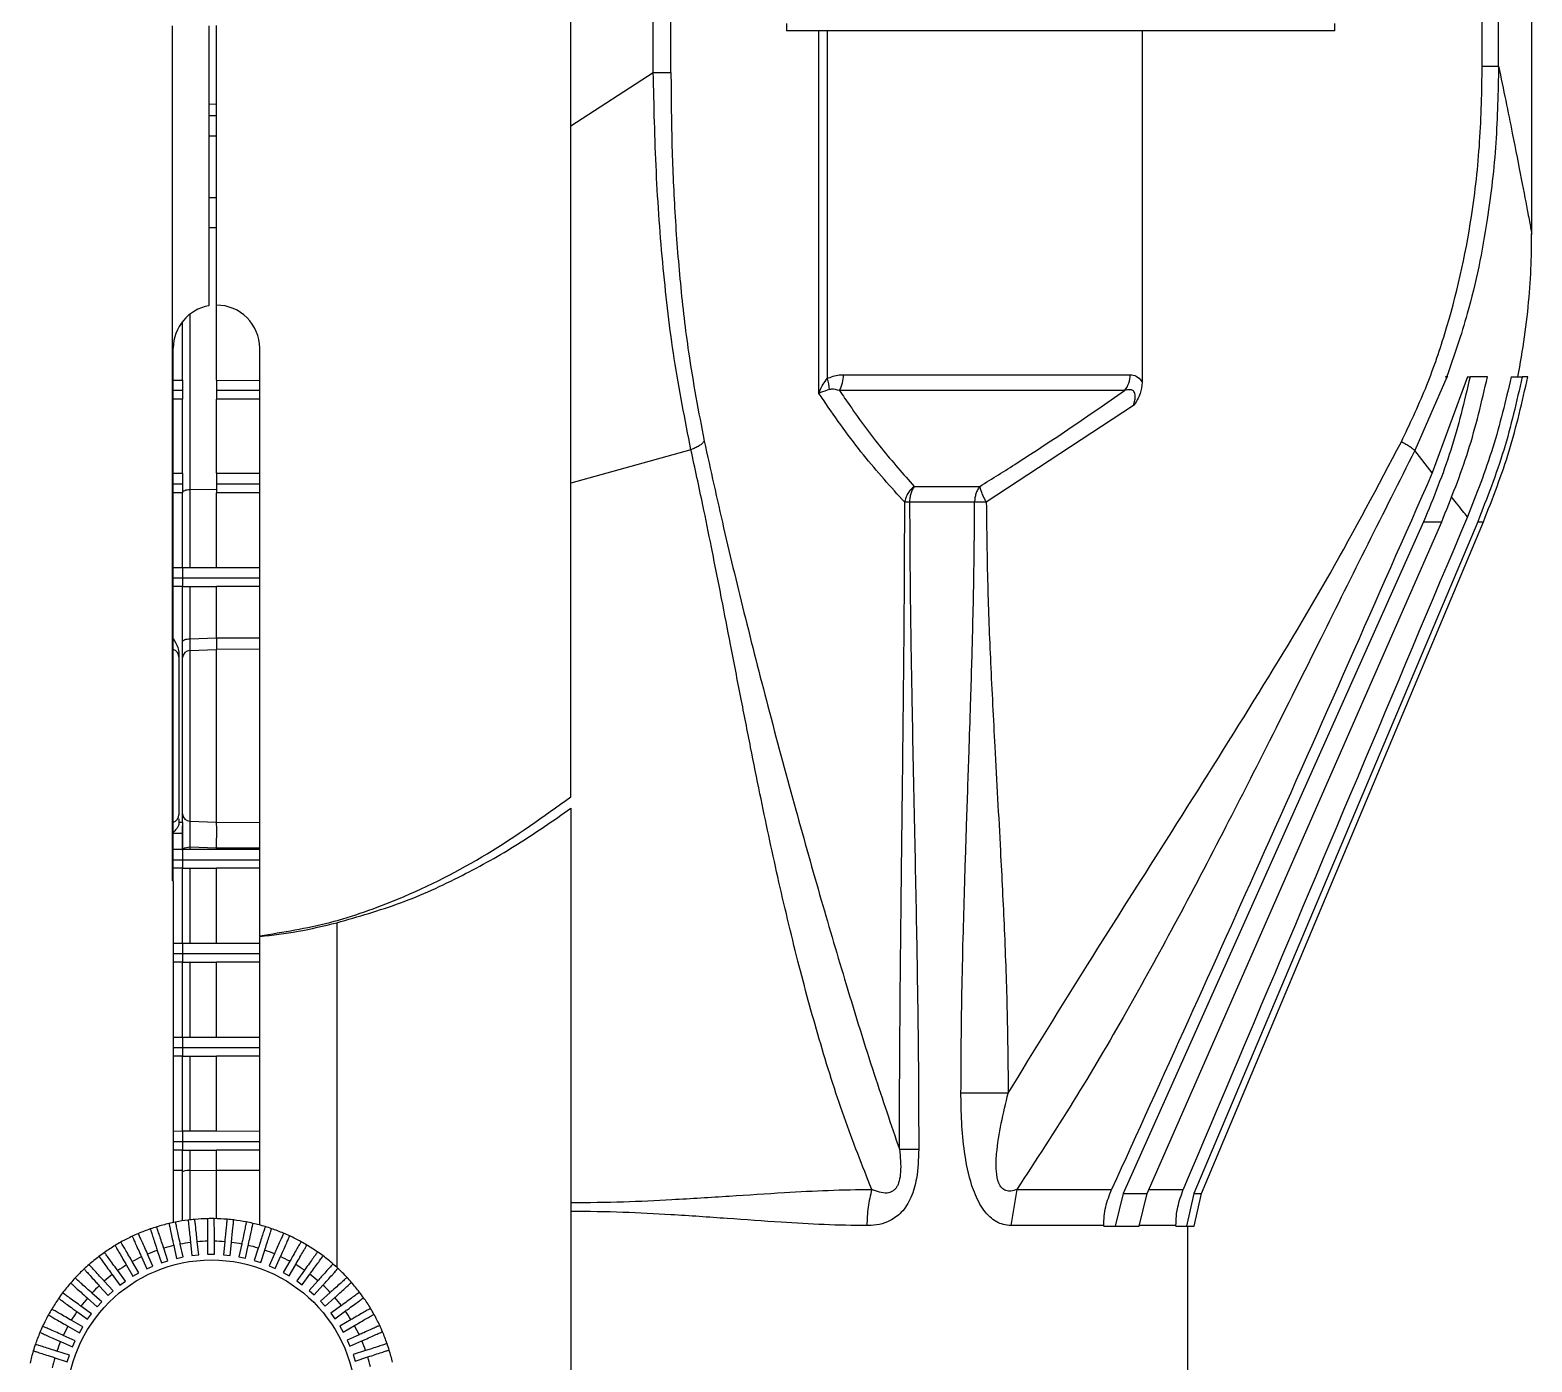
# Model space of a CAD drawing. Extents: x 12.3 to 108.7, y 1.1 to 80.4.
# Drawn here: x 47.221 to 51.217, y 14.932 to 18.477 of the extents above; entities that cross this region are included whole.
import ezdxf

# ---------------------------------------------------------------- set-up
doc = ezdxf.new("R2010")
doc.units = 0
doc.header["$MEASUREMENT"] = 0
doc.layers.add('OBJECT', color=7, linetype='CONTINUOUS')

msp = doc.modelspace()

# ---------------------------------------------------------------- linework, layer by layer
at = {"layer": 'OBJECT'}
for p, q in [((48.9261, 18.3648), (48.9261, 20.3125)), ((51.085, 18.3814), (51.085, 20.273)), ((51.1285, 18.3814), (51.1285, 20.273)), ((51.2168, 17.9356), (51.2168, 20.2738)), ((48.8792, 18.3648), (48.8792, 20.2612)), ((48.6598, 18.2224), (48.6598, 18.5382)), ((47.5999, 16.2125), (47.5999, 18.4883)), ((47.6968, 18.489), (47.6968, 17.7435)), ((47.7168, 17.7453), (47.7168, 18.4891)), ((49.2338, 18.4953), (49.2338, 18.4757)), ((49.3198, 18.4757), (49.2338, 18.4757)), ((49.3198, 17.5104), (49.3198, 18.4757)), ((49.3416, 18.4757), (49.3198, 18.4757)), ((49.3416, 18.4757), (49.3416, 17.5498)), ((50.1801, 18.4757), (49.3416, 18.4757)), ((50.1801, 18.4757), (50.1801, 17.5396)), ((50.6928, 18.4757), (50.1801, 18.4757)), ((50.6928, 18.4757), (50.6928, 18.4953)), ((48.6598, 18.2224), (48.8792, 18.3648)), ((48.8792, 18.3648), (48.9261, 18.3648)), ((51.085, 18.3814), (51.1285, 18.3814)), ((47.6968, 18.2808), (47.7168, 18.2804)), ((47.6968, 18.2504), (47.7168, 18.2504)), ((47.7168, 18.1953), (47.6968, 18.1953)), ((47.6968, 18.0313), (47.7168, 18.0313)), ((47.6968, 17.952), (47.7168, 17.952)), ((51.2166, 17.9351), (51.2165, 17.9356)), ((47.6461, 17.721), (47.6461, 17.2546)), ((47.7168, 17.5453), (47.7168, 17.744)), ((47.6268, 17.5453), (47.6268, 17.7019)), ((47.6018, 16.2123), (47.6018, 17.6303)), ((47.8318, 16.0665), (47.8318, 17.6303)), ((47.6018, 17.5451), (47.6268, 17.5453)), ((47.6268, 17.5453), (47.6268, 17.5183)), ((47.7168, 17.5453), (47.8318, 17.5449)), ((47.7168, 17.5453), (47.7168, 17.5183)), ((49.385, 17.5601), (50.1481, 17.5601)), ((50.9905, 17.5532), (50.9054, 17.3583)), ((51.0455, 17.5542), (50.9519, 17.2986)), ((50.9884, 17.5549), (50.9911, 17.5549)), ((50.9929, 17.5549), (50.9905, 17.5532)), ((50.9911, 17.5549), (50.9929, 17.5549)), ((51.0455, 17.5542), (51.0524, 17.5542)), ((51.0988, 17.5542), (51.0524, 17.5542)), ((51.1618, 17.5542), (51.1912, 17.5542)), ((51.2061, 17.5542), (51.1912, 17.5542)), ((47.6268, 17.5183), (47.6018, 17.5183)), ((47.6268, 17.5183), (47.6268, 17.4949)), ((47.8318, 17.5183), (47.7168, 17.5183)), ((47.7168, 17.5183), (47.7168, 17.4949)), ((50.1333, 17.5177), (49.3748, 17.5177)), ((47.6268, 17.4949), (47.6018, 17.495)), ((47.6268, 17.298), (47.6268, 17.4949)), ((47.8318, 17.4952), (47.7168, 17.4949)), ((47.7168, 17.298), (47.7168, 17.4949)), ((50.1568, 17.4778), (49.7652, 17.2205)), ((48.9794, 17.3603), (48.6598, 17.2711)), ((50.9519, 17.2986), (50.9054, 17.3583)), ((47.6018, 17.2979), (47.6268, 17.298)), ((47.6268, 17.2683), (47.6018, 17.2683)), ((47.7168, 17.298), (47.8318, 17.2976)), ((47.8318, 17.2683), (47.7168, 17.2683)), ((47.6268, 17.2454), (47.6018, 17.2455)), ((47.6268, 17.0472), (47.6268, 17.2454)), ((47.6461, 17.2546), (47.7168, 17.2555)), ((47.6461, 17.2546), (47.6461, 17.0472)), ((47.8318, 17.2457), (47.7168, 17.2454)), ((47.7168, 17.0472), (47.7168, 17.2454)), ((49.5736, 17.2629), (49.7478, 17.2629)), ((49.7341, 17.2204), (49.5611, 17.2204)), ((50.929, 17.1689), (50.1295, 15.3809)), ((50.1931, 15.3809), (50.9771, 17.1689)), ((51.0729, 17.1689), (50.3179, 15.3809)), ((50.3378, 15.3809), (51.0883, 17.1689)), ((50.929, 17.1689), (50.9771, 17.1689)), ((51.0729, 17.1689), (51.0883, 17.1689)), ((47.6018, 17.047), (47.6268, 17.0472)), ((47.6268, 17.0472), (47.6268, 17.0183)), ((47.6268, 17.0472), (47.7168, 17.0472)), ((47.7168, 17.0472), (47.8318, 17.0468)), ((47.6268, 17.0183), (47.6018, 17.0183)), ((47.6268, 16.9961), (47.6018, 16.9962)), ((47.6268, 17.0183), (47.6268, 16.9961)), ((47.8318, 17.0183), (47.6268, 17.0183)), ((47.6268, 16.8288), (47.6268, 16.9961)), ((47.6268, 16.9961), (47.7168, 16.9961)), ((47.6461, 16.9961), (47.6461, 16.8572)), ((47.8318, 16.9964), (47.7168, 16.9961)), ((47.7168, 16.8597), (47.7168, 16.9961)), ((47.6268, 16.8107), (47.6268, 16.8288)), ((47.6461, 16.8572), (47.7168, 16.8597)), ((47.6461, 16.8264), (47.7168, 16.8288)), ((47.6461, 16.8264), (47.6461, 16.3713)), ((47.7168, 16.8597), (47.8318, 16.8597)), ((47.8318, 16.8298), (47.7168, 16.8288)), ((47.7168, 16.3688), (47.7168, 16.8288)), ((47.6168, 16.8175), (47.6168, 16.8092)), ((47.6168, 16.8092), (47.6168, 16.3885)), ((47.6268, 16.8064), (47.6268, 16.8107)), ((47.6268, 16.3913), (47.6268, 16.8064)), ((47.6268, 16.3688), (47.6268, 16.3913)), ((48.6598, 16.4061), (48.6598, 10.6719)), ((47.6168, 16.3688), (47.6268, 16.3688)), ((47.6168, 16.3688), (47.6268, 16.3688)), ((47.6268, 16.2945), (47.6268, 16.3595)), ((47.6461, 16.3713), (47.7168, 16.3688)), ((47.6461, 16.3713), (47.7168, 16.3688)), ((47.7168, 16.3688), (47.8318, 16.3678)), ((47.6268, 16.3389), (47.6018, 16.3388)), ((47.6018, 16.297), (47.6268, 16.2972)), ((47.6268, 16.2683), (47.6018, 16.2683)), ((47.6268, 16.2972), (47.6268, 16.2683)), ((47.6268, 16.2972), (47.7168, 16.2972)), ((47.6268, 16.2683), (47.6268, 16.2464)), ((47.8318, 16.2683), (47.6268, 16.2683)), ((47.7168, 16.2997), (47.6461, 16.3022)), ((47.6461, 16.3022), (47.6461, 16.2972)), ((47.7168, 16.2972), (47.7168, 16.2997)), ((47.8318, 16.2997), (47.7168, 16.2997)), ((47.7168, 16.2972), (47.8318, 16.2972)), ((47.6268, 16.2464), (47.6018, 16.2465)), ((47.6268, 16.0472), (47.6268, 16.2464)), ((47.6268, 16.2464), (47.7168, 16.2464)), ((47.6461, 16.2464), (47.6461, 16.0472)), ((47.8318, 16.2467), (47.7168, 16.2464)), ((47.7168, 16.0472), (47.7168, 16.2464)), ((47.5999, 16.2125), (47.6018, 16.2123)), ((47.6018, 16.2123), (47.6018, 15.3033)), ((47.8318, 16.0665), (47.8318, 16.0647)), ((48.0368, 16.1015), (48.0368, 16.0733)), ((48.0368, 16.0733), (48.0368, 15.1845)), ((47.6018, 16.047), (47.6268, 16.0472)), ((47.6268, 16.0472), (47.6268, 16.0183)), ((47.6268, 16.0472), (47.7168, 16.0472)), ((47.7168, 16.0472), (47.8318, 16.0468)), ((47.8318, 15.2968), (47.8318, 16.0647)), ((47.6268, 16.0183), (47.6018, 16.0183)), ((47.6268, 15.9961), (47.6018, 15.9962)), ((47.6268, 16.0183), (47.6268, 15.9961)), ((47.8318, 16.0183), (47.6268, 16.0183)), ((47.6268, 15.7972), (47.6268, 15.9961)), ((47.6268, 15.9961), (47.7168, 15.9961)), ((47.6461, 15.9961), (47.6461, 15.7972)), ((47.8318, 15.9964), (47.7168, 15.9961)), ((47.7168, 15.7972), (47.7168, 15.9961)), ((47.6018, 15.797), (47.6268, 15.7972)), ((47.6268, 15.7972), (47.6268, 15.7683)), ((47.6268, 15.7972), (47.7168, 15.7972)), ((47.7168, 15.7972), (47.8318, 15.7968)), ((47.6268, 15.7683), (47.6018, 15.7683)), ((47.6268, 15.7461), (47.6018, 15.7462)), ((47.6268, 15.7683), (47.6268, 15.7461)), ((47.8318, 15.7683), (47.6268, 15.7683)), ((47.8318, 15.7464), (47.7168, 15.7461)), ((47.6268, 15.5472), (47.6268, 15.7461)), ((47.6268, 15.7461), (47.7168, 15.7461)), ((47.6461, 15.7461), (47.6461, 15.5472)), ((47.7168, 15.5472), (47.7168, 15.7461)), ((47.6018, 15.547), (47.6268, 15.5472)), ((47.6268, 15.5472), (47.6268, 15.5183)), ((47.6268, 15.5472), (47.7168, 15.5472)), ((47.7168, 15.5472), (47.8318, 15.5468)), ((47.6268, 15.5183), (47.6018, 15.5183)), ((47.6268, 15.5183), (47.6268, 15.4961)), ((47.8318, 15.5183), (47.6268, 15.5183)), ((47.6268, 15.4961), (47.6018, 15.4962)), ((47.6268, 15.4425), (47.6268, 15.4961)), ((47.6268, 15.4961), (47.7168, 15.4961)), ((47.6461, 15.4961), (47.6461, 15.442)), ((47.8318, 15.4964), (47.7168, 15.4961)), ((47.7168, 15.4425), (47.7168, 15.4961)), ((47.6018, 15.4426), (47.6268, 15.4425)), ((47.6268, 15.3079), (47.6268, 15.4425)), ((47.6461, 15.442), (47.7168, 15.4425)), ((47.6461, 15.442), (47.6461, 15.3105)), ((47.7168, 15.4425), (47.8318, 15.4427)), ((47.7168, 15.3136), (47.7168, 15.4425)), ((49.8466, 15.3916), (49.8308, 15.2951)), ((50.1295, 15.3809), (50.1082, 15.2942)), ((50.1295, 15.3809), (50.1931, 15.3809)), ((50.1724, 15.2942), (50.1931, 15.3809)), ((50.3179, 15.3809), (50.2981, 15.2942)), ((50.3179, 15.3809), (50.3378, 15.3809)), ((50.3182, 15.2942), (50.3378, 15.3809)), ((50.0776, 15.2942), (50.0776, 15.2951)), ((50.0776, 15.2942), (50.1082, 15.2942)), ((50.1082, 15.2942), (50.1724, 15.2942)), ((50.2699, 15.2942), (50.2699, 15.2951)), ((50.2699, 15.2942), (50.2981, 15.2942)), ((50.2981, 15.2942), (50.3182, 15.2942)), ((50.3018, 10.3853), (50.3018, 15.2942)), ((47.5593, 15.2293), (47.5702, 15.1962)), ((47.5873, 15.2018), (47.5764, 15.2349)), ((47.603, 15.2421), (47.6104, 15.208)), ((47.628, 15.2118), (47.6206, 15.2459)), ((47.6478, 15.2503), (47.6516, 15.2156)), ((47.6695, 15.2175), (47.6657, 15.2522)), ((47.6932, 15.2537), (47.6933, 15.2188)), ((47.7113, 15.2188), (47.7112, 15.2537)), ((47.7387, 15.2524), (47.7352, 15.2176)), ((47.7531, 15.2158), (47.7567, 15.2505)), ((47.7839, 15.2463), (47.7767, 15.2121)), ((47.7943, 15.2084), (47.8015, 15.2426)), ((47.8281, 15.2355), (47.8174, 15.2023)), ((47.8345, 15.1968), (47.8452, 15.23)), ((47.4771, 15.1904), (47.4946, 15.1603)), ((47.5102, 15.1693), (47.4927, 15.1995)), ((47.5172, 15.212), (47.5315, 15.1802)), ((47.5315, 15.1802), (47.5479, 15.1875)), ((47.5479, 15.1875), (47.5336, 15.2194)), ((47.5702, 15.1962), (47.5873, 15.2018)), ((47.6104, 15.208), (47.628, 15.2118)), ((47.6516, 15.2156), (47.6695, 15.2175)), ((47.6933, 15.2188), (47.7113, 15.2188)), ((47.7352, 15.2176), (47.7531, 15.2158)), ((47.7767, 15.2121), (47.7943, 15.2084)), ((47.8174, 15.2023), (47.8345, 15.1968)), ((47.871, 15.2202), (47.8569, 15.1882)), ((47.8569, 15.1882), (47.8733, 15.181)), ((47.8733, 15.181), (47.8874, 15.2129)), ((47.912, 15.2004), (47.8946, 15.1702)), ((47.9102, 15.1612), (47.9276, 15.1915)), ((47.4416, 15.1215), (47.4182, 15.1474)), ((47.4395, 15.1648), (47.4601, 15.1366)), ((47.4746, 15.1472), (47.4541, 15.1754)), ((47.4601, 15.1366), (47.4746, 15.1472)), ((47.4946, 15.1603), (47.5102, 15.1693)), ((47.8946, 15.1702), (47.9102, 15.1612)), ((47.9508, 15.1765), (47.9303, 15.1482)), ((47.9303, 15.1482), (47.9449, 15.1377)), ((47.9449, 15.1377), (47.9653, 15.166)), ((47.9868, 15.1487), (47.9635, 15.1227)), ((47.4114, 15.0925), (47.3854, 15.1158)), ((47.4048, 15.1353), (47.4282, 15.1094)), ((47.4282, 15.1094), (47.4416, 15.1215)), ((47.9635, 15.1227), (47.9769, 15.1107)), ((47.9769, 15.1107), (48.0002, 15.1367)), ((48.0197, 15.1172), (47.9938, 15.0938)), ((47.3843, 15.0605), (47.3561, 15.0809)), ((47.3734, 15.1024), (47.3993, 15.0791)), ((47.3993, 15.0791), (47.4114, 15.0925)), ((47.9938, 15.0938), (48.0059, 15.0805)), ((48.0059, 15.0805), (48.0318, 15.1039)), ((48.0492, 15.0825), (48.021, 15.0619)), ((48.0316, 15.0474), (48.0598, 15.068)), ((47.3216, 15.0276), (47.3519, 15.0102)), ((47.3608, 15.0258), (47.3306, 15.0432)), ((47.3455, 15.0664), (47.3738, 15.0459)), ((47.3738, 15.0459), (47.3843, 15.0605)), ((48.021, 15.0619), (48.0316, 15.0474)), ((48.0748, 15.0449), (48.0447, 15.0274)), ((48.0447, 15.0274), (48.0537, 15.0118)), ((48.0537, 15.0118), (48.0839, 15.0293)), ((47.3411, 14.9889), (47.3091, 15.003)), ((47.3338, 14.9725), (47.3411, 14.9889)), ((47.3519, 15.0102), (47.3608, 15.0258)), ((48.0964, 15.0048), (48.0646, 14.9905)), ((48.0646, 14.9905), (48.0719, 14.9741)), ((48.0719, 14.9741), (48.1038, 14.9884)), ((47.3253, 14.9501), (47.292, 14.9608)), ((47.3019, 14.9866), (47.3338, 14.9725)), ((47.3197, 14.933), (47.3253, 14.9501)), ((48.1137, 14.9627), (48.0806, 14.9518)), ((48.0806, 14.9518), (48.0862, 14.9347)), ((47.2865, 14.9437), (47.3197, 14.933)), ((48.0862, 14.9347), (48.1193, 14.9456))]:
    msp.add_line(p, q, dxfattribs=at)
at = {"layer": 'OBJECT', "flags": 128}
for points in [[(47.6268, 17.2469), (47.6272, 17.2484), (47.6283, 17.2498), (47.63, 17.2511), (47.6324, 17.2522), (47.6353, 17.2532), (47.6387, 17.2539), (47.6423, 17.2544), (47.6461, 17.2546)], [(47.6268, 16.8496), (47.6272, 16.851), (47.6283, 16.8524), (47.63, 16.8537), (47.6324, 16.8549), (47.6353, 16.8558), (47.6387, 16.8565), (47.6423, 16.857), (47.6461, 16.8572)]]:
    msp.add_lwpolyline(points, dxfattribs=at)
at = {"layer": 'OBJECT'}
msp.add_circle((47.7032, 14.8188), 0.385, dxfattribs=at)
for centre, radius, start, end in [((47.7168, 17.6303), 0.115, 0, 90), ((47.7168, 17.6303), 0.115, 100.0154, 180), ((49.2685, 17.5183), 0.0796, 1.6442, 23.3113), ((49.2988, 17.5584), 0.0862, 331.8289, 1.1419), ((50.0822, 17.5594), 0.0659, 320.749, 0.6415), ((47.5968, 16.8092), 0.02, 0, 75.5225), ((47.5968, 16.8092), 0.02, 360, 75.5225), ((47.6468, 16.8064), 0.02, 92, 180), ((47.5968, 16.3885), 0.02, 284.4775, 0), ((47.6468, 16.3913), 0.02, 180, 268), ((47.6468, 16.3913), 0.02, 180, 268), ((47.6442, 16.274), 0.0282, 86.1169, 124.9913), ((47.7032, 14.8188), 0.495, 97.1703, 101.0867), ((47.7032, 14.8188), 0.495, 95.0867, 97.1703), ((47.7032, 14.8188), 0.495, 91.1703, 95.0867), ((47.7032, 14.8188), 0.495, 89.0867, 91.1703), ((47.7032, 14.8188), 0.495, 85.1703, 89.0867), ((47.7032, 14.8188), 0.495, 83.0867, 85.1703), ((47.7032, 14.8188), 0.495, 79.1703, 83.0867), ((47.7032, 14.8188), 0.495, 115.1703, 119.0867), ((47.7032, 14.8188), 0.495, 113.0867, 115.1703), ((47.7032, 14.8188), 0.495, 109.1703, 113.0867), ((47.7032, 14.8188), 0.495, 107.0867, 109.1703), ((47.7032, 14.8188), 0.495, 103.1703, 107.0867), ((47.7032, 14.8188), 0.495, 101.0867, 103.1703), ((47.7032, 14.8188), 0.495, 77.0867, 79.1703), ((47.7032, 14.8188), 0.495, 73.1703, 77.0867), ((47.7032, 14.8188), 0.495, 71.0867, 73.1703), ((47.7032, 14.8188), 0.495, 67.1703, 71.0867), ((47.7032, 14.8188), 0.495, 65.0867, 67.1703), ((47.7032, 14.8188), 0.495, 61.1703, 65.0867), ((47.7032, 14.8188), 0.495, 121.1703, 125.0867), ((47.7032, 14.8188), 0.495, 119.0867, 121.1703), ((47.7032, 14.8188), 0.435, 109.314, 112.943), ((47.7032, 14.8188), 0.435, 103.314, 106.943), ((47.7032, 14.8188), 0.435, 97.314, 100.943), ((47.7032, 14.8188), 0.435, 91.314, 94.943), ((47.7032, 14.8188), 0.435, 85.314, 88.943), ((47.7032, 14.8188), 0.435, 79.314, 82.943), ((47.7032, 14.8188), 0.435, 73.314, 76.943), ((47.7032, 14.8188), 0.435, 67.314, 70.943), ((47.7032, 14.8188), 0.495, 59.0867, 61.1703), ((47.7032, 14.8188), 0.495, 55.1703, 59.0867), ((47.7032, 14.8188), 0.495, 131.0867, 133.1703), ((47.7032, 14.8188), 0.495, 127.1703, 131.0867), ((47.7032, 14.8188), 0.495, 125.0867, 127.1703), ((47.7032, 14.8188), 0.435, 121.314, 124.943), ((47.7032, 14.8188), 0.435, 115.314, 118.943), ((47.7032, 14.8188), 0.435, 61.314, 64.943), ((47.7032, 14.8188), 0.435, 55.314, 58.943), ((47.7032, 14.8188), 0.495, 53.0867, 55.1703), ((47.7032, 14.8188), 0.495, 49.1703, 53.0867), ((47.7032, 14.8188), 0.495, 47.0867, 49.1703), ((47.7032, 14.8188), 0.495, 137.0867, 139.1703), ((47.7032, 14.8188), 0.495, 133.1703, 137.0867), ((47.7032, 14.8188), 0.435, 127.314, 130.943), ((47.7032, 14.8188), 0.435, 49.314, 52.943), ((47.7032, 14.8188), 0.495, 43.1703, 47.0867), ((47.7032, 14.8188), 0.495, 41.0867, 43.1703), ((47.7032, 14.8188), 0.495, 143.0867, 145.1703), ((47.7032, 14.8188), 0.495, 139.1703, 143.0867), ((47.7032, 14.8188), 0.435, 133.314, 136.943), ((47.7032, 14.8188), 0.435, 43.314, 46.943), ((47.7032, 14.8188), 0.495, 37.1703, 41.0867), ((47.7032, 14.8188), 0.495, 35.0867, 37.1703), ((47.7032, 14.8188), 0.495, 149.0867, 151.1703), ((47.7032, 14.8188), 0.495, 145.1703, 149.0867), ((47.7032, 14.8188), 0.435, 139.314, 142.943), ((47.7032, 14.8188), 0.435, 37.314, 40.943), ((47.7032, 14.8188), 0.435, 31.314, 34.943), ((47.7032, 14.8188), 0.495, 31.1703, 35.0867), ((47.7032, 14.8188), 0.495, 29.0867, 31.1703), ((47.7032, 14.8188), 0.495, 155.0867, 157.1703), ((47.7032, 14.8188), 0.495, 151.1703, 155.0867), ((47.7032, 14.8188), 0.435, 151.314, 154.943), ((47.7032, 14.8188), 0.435, 145.314, 148.943), ((47.7032, 14.8188), 0.435, 25.314, 28.943), ((47.7032, 14.8188), 0.495, 25.1703, 29.0867), ((47.7032, 14.8188), 0.495, 23.0867, 25.1703), ((47.7032, 14.8188), 0.495, 157.1703, 161.0867), ((47.7032, 14.8188), 0.435, 19.314, 22.943), ((47.7032, 14.8188), 0.495, 19.1703, 23.0867), ((47.7032, 14.8188), 0.495, 163.1703, 167.0867), ((47.7032, 14.8188), 0.495, 161.0867, 163.1703), ((47.7032, 14.8188), 0.435, 157.314, 160.943), ((47.7032, 14.8188), 0.495, 17.0867, 19.1703), ((47.7032, 14.8188), 0.495, 13.1703, 17.0867), ((47.7032, 14.8188), 0.435, 163.314, 166.943), ((47.7032, 14.8188), 0.435, 13.314, 16.943)]:
    msp.add_arc(centre, radius, start, end, dxfattribs=at)
for centre, major_axis, ratio, start_param, end_param in [((47.6468, 16.8764), (0.0007, 0.0501), 0.009303, 1.964764, 3.142048), ((49.6257, 16.8788), (1.9089, 0.0191), 0.024197, 3.14135, 3.141773), ((47.6468, 16.3212), (-0.0007, 0.0501), 0.020814, 6.282166, 8.243841), ((47.7159, 16.3188), (0.0009, 0.05), 0.026098, 4.321057, 6.282731), ((49.1486, 16.3188), (1.4318, 0.0192), 0.032257, 3.14025, 3.141161), ((47.6468, 15.4381), (0.02, 0), 0.198912, 1.605703, 3.141593)]:
    msp.add_ellipse(centre, major_axis=major_axis, ratio=ratio, start_param=start_param, end_param=end_param, dxfattribs=at)
for points, knots in [([(48.9794, 17.3603), (48.9636, 17.4401), (48.933, 17.5944), (48.9038, 17.8455), (48.885, 18.1013), (48.8811, 18.2765), (48.8792, 18.3648)], [0, 0, 0, 0, 0.257109, 0.497626, 0.747109, 1, 1, 1, 1]), ([(48.9261, 18.3648), (48.9266, 18.3024), (48.9275, 18.1778), (48.9356, 17.9899), (48.95, 17.8029), (48.9738, 17.596), (48.9997, 17.4611), (49.0147, 17.3835)], [0, 0, 0, 0, 0.183115, 0.366178, 0.555066, 0.743887, 1, 1, 1, 1]), ([(50.8697, 17.3814), (50.8918, 17.4282), (50.936, 17.5217), (51.0052, 17.7204), (51.0545, 17.941), (51.0811, 18.1804), (51.0837, 18.3143), (51.085, 18.3814)], [0, 0, 0, 0, 0.1508799, 0.3017788, 0.6118069, 0.8052853, 1, 1, 1, 1]), ([(51.1285, 18.3814), (51.127, 18.3133), (51.1242, 18.1767), (51.0987, 17.956), (51.0565, 17.7469), (51.0101, 17.6106), (50.9911, 17.5549)], [0, 0, 0, 0, 0.242263, 0.485939, 0.789784, 1, 1, 1, 1]), ([(51.1285, 18.3814), (51.1412, 18.3197), (51.1643, 18.2075), (51.19, 18.0762), (51.206, 17.9918), (51.2142, 17.9481), (51.2173, 17.9313), (51.2167, 17.9348), (51.2166, 17.9351)], [0, 0, 0, 0, 0.258439, 0.469941, 0.684727, 0.834376, 0.986341, 1, 1, 1, 1]), ([(48.6598, 17.2711), (48.6598, 17.3322), (48.6598, 17.4542), (48.6598, 17.6469), (48.6598, 17.8452), (48.6598, 18.0383), (48.6598, 18.1643), (48.6598, 18.2224)], [0, 0, 0, 0, 0.202093, 0.40421, 0.612784, 0.821394, 1, 1, 1, 1]), ([(51.1799, 17.5542), (51.1863, 17.5896), (51.1989, 17.6602), (51.2101, 17.7644), (51.216, 17.856), (51.2162, 17.9121), (51.2163, 17.9351)], [0, 0, 0, 0, 0.282132, 0.560555, 0.820225, 1, 1, 1, 1]), ([(49.3198, 17.5104), (49.3199, 17.5105), (49.3208, 17.5134), (49.3255, 17.5269), (49.3345, 17.5397), (49.3416, 17.5498)], [0, 0, 0, 0, 0.008535, 0.216274, 1, 1, 1, 1]), ([(49.3416, 17.5498), (49.3523, 17.5541), (49.3665, 17.5598), (49.3813, 17.5601), (49.385, 17.5601)], [0, 0, 0, 0, 0.747888, 1, 1, 1, 1]), ([(50.1481, 17.5601), (50.1535, 17.5595), (50.1643, 17.5582), (50.175, 17.5483), (50.1795, 17.5406), (50.1801, 17.5396)], [0, 0, 0, 0, 0.462077, 0.928595, 1, 1, 1, 1]), ([(51.0524, 17.5542), (51.037, 17.4887), (51.006, 17.357), (50.9548, 17.2319), (50.929, 17.1689)], [0, 0, 0, 0, 0.497242, 1, 1, 1, 1]), ([(50.9771, 17.1689), (51.0023, 17.2312), (51.0528, 17.3565), (51.0834, 17.488), (51.0988, 17.5542)], [0, 0, 0, 0, 0.49732, 1, 1, 1, 1]), ([(50.9905, 17.5532), (50.9902, 17.553), (50.9896, 17.5527), (50.9889, 17.5533), (50.9885, 17.5542), (50.9884, 17.5548), (50.9884, 17.5549)], [0, 0, 0, 0, 0.321733, 0.645677, 0.931731, 1, 1, 1, 1]), ([(51.1618, 17.5542), (51.147, 17.491), (51.1172, 17.3642), (51.0695, 17.2429), (51.0456, 17.182)], [0, 0, 0, 0, 0.497708, 1, 1, 1, 1]), ([(51.1912, 17.5542), (51.1764, 17.4888), (51.1467, 17.3574), (51.0976, 17.232), (51.0729, 17.1689)], [0, 0, 0, 0, 0.497451, 1, 1, 1, 1]), ([(51.0883, 17.1689), (51.1127, 17.2313), (51.1616, 17.3568), (51.1912, 17.4881), (51.2061, 17.5542)], [0, 0, 0, 0, 0.497473, 1, 1, 1, 1]), ([(49.348, 17.5206), (49.3393, 17.5179), (49.3282, 17.5147), (49.3212, 17.5112), (49.3199, 17.5105), (49.3198, 17.5104)], [0, 0, 0, 0, 0.78717, 0.991474, 1, 1, 1, 1]), ([(49.5482, 17.2204), (49.5114, 17.2611), (49.4376, 17.3425), (49.3627, 17.4469), (49.3238, 17.5046), (49.3198, 17.5104)], [0, 0, 0, 0, 0.471987, 0.946259, 1, 1, 1, 1]), ([(49.3748, 17.5177), (49.3676, 17.5199), (49.3589, 17.5226), (49.3496, 17.5209), (49.348, 17.5206)], [0, 0, 0, 0, 0.828661, 1, 1, 1, 1]), ([(49.3748, 17.5177), (49.3838, 17.5045), (49.4205, 17.4507), (49.486, 17.3612), (49.5444, 17.2957), (49.5736, 17.2629)], [0, 0, 0, 0, 0.1394468, 0.5690819, 1, 1, 1, 1]), ([(49.7479, 17.2629), (49.781, 17.2835), (49.9117, 17.3648), (50.0386, 17.4523), (50.1333, 17.5177)], [0, 0, 0, 0, 0.253585, 1, 1, 1, 1]), ([(50.1568, 17.4778), (50.1583, 17.4825), (50.1609, 17.4908), (50.1621, 17.502), (50.1612, 17.5101), (50.1586, 17.5154), (50.1541, 17.5192), (50.1457, 17.5212), (50.1382, 17.5191), (50.1333, 17.5177)], [0, 0, 0, 0, 0.189066, 0.329892, 0.423308, 0.517384, 0.600454, 0.734946, 1, 1, 1, 1]), ([(50.1801, 17.5396), (50.1789, 17.5294), (50.1763, 17.507), (50.1638, 17.4878), (50.1569, 17.4779), (50.1568, 17.4778)], [0, 0, 0, 0, 0.454342, 0.99368, 1, 1, 1, 1]), ([(49.0147, 17.3835), (49.013, 17.3813), (49.0096, 17.3769), (49.0013, 17.3706), (48.9913, 17.3649), (48.9834, 17.3619), (48.9794, 17.3603)], [0, 0, 0, 0, 0.250001, 0.499997, 0.749999, 1, 1, 1, 1]), ([(49.4604, 15.3916), (49.4353, 15.455), (49.3849, 15.5826), (49.3204, 15.7879), (49.2621, 16.0018), (49.2102, 16.2203), (49.1696, 16.4112), (49.1376, 16.5709), (49.1116, 16.7033), (49.086, 16.8355), (49.0601, 16.9691), (49.0356, 17.0928), (49.0088, 17.2249), (48.99, 17.3113), (48.9794, 17.3603)], [0, 0, 0, 0, 0.11143, 0.22395, 0.332025, 0.445427, 0.555338, 0.61589, 0.680511, 0.749225, 0.808557, 0.874651, 0.928784, 1, 1, 1, 1]), ([(49.0147, 17.3835), (49.0317, 17.3063), (49.0668, 17.147), (49.125, 16.9068), (49.1891, 16.6563), (49.2566, 16.4064), (49.3247, 16.1649), (49.3941, 15.93), (49.4628, 15.7072), (49.5117, 15.5644), (49.5343, 15.4983)], [0, 0, 0, 0, 0.114559, 0.236447, 0.365773, 0.502629, 0.630669, 0.752538, 0.885365, 1, 1, 1, 1]), ([(49.8235, 15.6481), (49.8936, 15.7619), (50.037, 15.9948), (50.2579, 16.3416), (50.4756, 16.6872), (50.6842, 17.0303), (50.8076, 17.2639), (50.8697, 17.3814)], [0, 0, 0, 0, 0.198032, 0.405338, 0.609469, 0.803446, 1, 1, 1, 1]), ([(50.9054, 17.3583), (50.8636, 17.2752), (50.78, 17.109), (50.6518, 16.8509), (50.5266, 16.6), (50.3972, 16.3452), (50.271, 16.1042), (50.1363, 15.8594), (49.9979, 15.6237), (49.897, 15.469), (49.8466, 15.3916)], [0, 0, 0, 0, 0.124845, 0.249784, 0.385615, 0.499943, 0.631954, 0.74986, 0.874809, 1, 1, 1, 1]), ([(50.9054, 17.3583), (50.9039, 17.3597), (50.9008, 17.3624), (50.8925, 17.3682), (50.8821, 17.3746), (50.8739, 17.3791), (50.8697, 17.3814)], [0, 0, 0, 0, 0.25, 0.499999, 0.749997, 1, 1, 1, 1]), ([(47.6268, 17.298), (47.6268, 17.2956), (47.6268, 17.2906), (47.6268, 17.2806), (47.6268, 17.2732), (47.6268, 17.2683)], [0, 0, 0, 0, 0.244479, 0.508099, 1, 1, 1, 1]), ([(47.6268, 17.2683), (47.6268, 17.2657), (47.6268, 17.2606), (47.6268, 17.253), (47.6268, 17.2479), (47.6268, 17.2454)], [0, 0, 0, 0, 0.3330969, 0.6705594, 1, 1, 1, 1]), ([(47.7168, 17.298), (47.7168, 17.2956), (47.7168, 17.2906), (47.7168, 17.2807), (47.7168, 17.2732), (47.7168, 17.2683)], [0, 0, 0, 0, 0.242716, 0.506334, 1, 1, 1, 1]), ([(47.7168, 17.2683), (47.7168, 17.2657), (47.7168, 17.2606), (47.7168, 17.2529), (47.7168, 17.2478), (47.7168, 17.2454)], [0, 0, 0, 0, 0.333097, 0.680857, 1, 1, 1, 1]), ([(48.6598, 16.4366), (48.6598, 16.4846), (48.6598, 16.7626), (48.6598, 17.0409), (48.6598, 17.2711)], [0, 0, 0, 0, 0.172877, 1, 1, 1, 1]), ([(50.9519, 17.2986), (50.8035, 16.9622), (50.5225, 16.325), (50.2347, 15.6908), (50.0988, 15.3916)], [0, 0, 0, 0, 0.528071, 1, 1, 1, 1]), ([(49.5736, 17.2629), (49.5703, 17.2601), (49.5638, 17.2544), (49.5563, 17.2439), (49.5506, 17.2325), (49.549, 17.2245), (49.5482, 17.2204)], [0, 0, 0, 0, 0.25, 0.500003, 0.749997, 1, 1, 1, 1]), ([(49.5736, 17.2629), (49.5717, 17.2599), (49.568, 17.2541), (49.5641, 17.2435), (49.5615, 17.2322), (49.5612, 17.2244), (49.5611, 17.2204)], [0, 0, 0, 0, 0.249999, 0.500004, 0.750006, 1, 1, 1, 1]), ([(49.7478, 17.2629), (49.7457, 17.2599), (49.7416, 17.2541), (49.7374, 17.2435), (49.7346, 17.2322), (49.7342, 17.2244), (49.7341, 17.2204)], [0, 0, 0, 0, 0.249999, 0.500003, 0.750006, 1, 1, 1, 1]), ([(49.7479, 17.2629), (49.7483, 17.2603), (49.7493, 17.2551), (49.7531, 17.2446), (49.7583, 17.2329), (49.7629, 17.2246), (49.7651, 17.2205)], [0, 0, 0, 0, 0.250001, 0.5, 0.749998, 1, 1, 1, 1]), ([(51.0456, 17.182), (51.0373, 17.1921), (51.0263, 17.2055), (51.0069, 17.2296), (51.0021, 17.2357)], [0, 0, 0, 0, 0.750975, 1, 1, 1, 1]), ([(49.5343, 15.4983), (49.5343, 15.5407), (49.5344, 15.6287), (49.5351, 15.7655), (49.5361, 15.8977), (49.5373, 16.0277), (49.5387, 16.1615), (49.5405, 16.316), (49.5424, 16.4739), (49.544, 16.6176), (49.5453, 16.7361), (49.5464, 16.8521), (49.5473, 16.972), (49.548, 17.0982), (49.5481, 17.1804), (49.5482, 17.2204)], [0, 0, 0, 0, 0.073897, 0.153267, 0.238114, 0.304225, 0.379778, 0.47115, 0.573551, 0.654921, 0.721372, 0.780168, 0.856935, 0.930212, 1, 1, 1, 1]), ([(49.5611, 17.2204), (49.5611, 17.2204), (49.559, 17.2204), (49.5553, 17.2204), (49.5511, 17.2204), (49.5491, 17.2204), (49.5482, 17.2204), (49.5482, 17.2204)], [0, 0, 0, 0, 0.000101, 0.392939, 0.700658, 0.9999, 1, 1, 1, 1]), ([(49.5611, 17.2204), (49.5616, 17.1269), (49.5625, 16.949), (49.5676, 16.6604), (49.5739, 16.3624), (49.58, 16.0584), (49.5845, 15.773), (49.5852, 15.5904), (49.5855, 15.4983)], [0, 0, 0, 0, 0.1629018, 0.3098321, 0.5028293, 0.6821153, 0.8395294, 1, 1, 1, 1]), ([(49.6979, 15.6481), (49.698, 15.6938), (49.6984, 15.7888), (49.7006, 15.932), (49.7039, 16.0726), (49.7081, 16.2168), (49.7132, 16.3755), (49.7186, 16.5343), (49.7232, 16.6744), (49.7265, 16.7815), (49.7294, 16.8859), (49.7317, 16.9945), (49.7335, 17.1096), (49.7339, 17.1842), (49.7341, 17.2204)], [0, 0, 0, 0, 0.087014, 0.181124, 0.273134, 0.355344, 0.456284, 0.576026, 0.658624, 0.723749, 0.780408, 0.857781, 0.930974, 1, 1, 1, 1]), ([(49.7651, 17.2205), (49.7651, 17.2205), (49.7624, 17.2205), (49.7551, 17.2204), (49.7442, 17.2204), (49.7371, 17.2204), (49.7341, 17.2204), (49.7341, 17.2204)], [0, 0, 0, 0, 0.000065, 0.230881, 0.604267, 0.999936, 1, 1, 1, 1]), ([(49.7652, 17.2205), (49.7661, 17.147), (49.7678, 17.0044), (49.7765, 16.7876), (49.7887, 16.5519), (49.8018, 16.3155), (49.8136, 16.0793), (49.8216, 15.8645), (49.8229, 15.7193), (49.8235, 15.6481)], [0, 0, 0, 0, 0.140091, 0.27181, 0.413599, 0.590148, 0.723186, 0.86437, 1, 1, 1, 1]), ([(51.0456, 17.182), (50.8504, 16.719), (50.5987, 16.122), (50.3462, 15.5254), (50.2895, 15.3916)], [0, 0, 0, 0, 0.775649, 1, 1, 1, 1]), ([(47.6018, 16.8573), (47.6066, 16.8498), (47.6145, 16.8373), (47.6162, 16.8231), (47.6168, 16.8175)], [0, 0, 0, 0, 0.605441, 1, 1, 1, 1]), ([(47.7168, 16.8597), (47.7169, 16.8572), (47.717, 16.8496), (47.7171, 16.8391), (47.717, 16.8305), (47.7169, 16.8294), (47.7168, 16.8288)], [0, 0, 0, 0, 0.140881, 0.427255, 0.71363, 1, 1, 1, 1]), ([(47.8318, 16.0665), (47.8943, 16.0766), (48.0207, 16.097), (48.2249, 16.17), (48.4421, 16.28), (48.5868, 16.384), (48.6598, 16.4366)], [0, 0, 0, 0, 0.2067643, 0.4177944, 0.7062861, 1, 1, 1, 1]), ([(48.0368, 16.1015), (48.0937, 16.1177), (48.2084, 16.1502), (48.3685, 16.2236), (48.5199, 16.3086), (48.6131, 16.3735), (48.6598, 16.4061)], [0, 0, 0, 0, 0.254099, 0.511839, 0.755128, 1, 1, 1, 1]), ([(47.6168, 16.3644), (47.6167, 16.3632), (47.6164, 16.3607), (47.614, 16.3557), (47.6094, 16.3493), (47.6048, 16.3447), (47.6019, 16.3423), (47.6018, 16.3423)], [0, 0, 0, 0, 0.1791241, 0.3575447, 0.610215, 0.9893545, 1, 1, 1, 1]), ([(47.6168, 16.3777), (47.6168, 16.3758), (47.6168, 16.3733), (47.6168, 16.3682), (47.6168, 16.3659), (47.6168, 16.3644)], [0, 0, 0, 0, 0.589975, 0.729202, 1, 1, 1, 1]), ([(47.6268, 16.3688), (47.6268, 16.3686), (47.6268, 16.3682), (47.6268, 16.3647), (47.6268, 16.3596), (47.6268, 16.3533), (47.6268, 16.3465), (47.6268, 16.3416), (47.6268, 16.3393), (47.6268, 16.3389)], [0, 0, 0, 0, 0.161404, 0.322809, 0.484164, 0.645439, 0.806632, 0.967779, 1, 1, 1, 1]), ([(47.6268, 16.3389), (47.6268, 16.3382), (47.6268, 16.3317), (47.6268, 16.3176), (47.6268, 16.304), (47.6268, 16.2972)], [0, 0, 0, 0, 0.054025, 0.522486, 1, 1, 1, 1]), ([(47.8318, 16.0647), (47.866, 16.0687), (47.9351, 16.0768), (48.0027, 16.0932), (48.0368, 16.1015)], [0, 0, 0, 0, 0.494935, 1, 1, 1, 1]), ([(49.8308, 15.2951), (49.8175, 15.2968), (49.8028, 15.2987), (49.7771, 15.3148), (49.7536, 15.3389), (49.725, 15.3989), (49.7023, 15.5011), (49.698, 15.5899), (49.6979, 15.6456), (49.6979, 15.6481)], [0, 0, 0, 0, 0.145706, 0.161853, 0.29586, 0.430972, 0.641293, 0.983628, 1, 1, 1, 1]), ([(49.8235, 15.6481), (49.7995, 15.6481), (49.7514, 15.6481), (49.7157, 15.6481), (49.6979, 15.6481)], [0, 0, 0, 0, 0.5000003, 1, 1, 1, 1]), ([(49.8466, 15.3916), (49.8413, 15.3897), (49.8315, 15.3861), (49.8175, 15.3873), (49.8061, 15.3946), (49.7958, 15.4116), (49.7904, 15.4436), (49.7936, 15.5254), (49.8104, 15.5944), (49.8235, 15.6481)], [0, 0, 0, 0, 0.0740841, 0.1369976, 0.1937212, 0.250825, 0.3585746, 0.5009324, 1, 1, 1, 1]), ([(49.5855, 15.4983), (49.5847, 15.4722), (49.5832, 15.4277), (49.5667, 15.369), (49.5417, 15.3297), (49.5027, 15.3015), (49.4698, 15.2952), (49.4486, 15.2951), (49.4474, 15.2951)], [0, 0, 0, 0, 0.244025, 0.415817, 0.583646, 0.731251, 0.98503, 1, 1, 1, 1]), ([(49.5343, 15.4983), (49.5364, 15.4779), (49.5393, 15.4502), (49.5349, 15.4181), (49.5306, 15.4052), (49.5266, 15.3974), (49.5216, 15.3911), (49.5133, 15.3845), (49.4921, 15.3786), (49.4738, 15.3861), (49.4604, 15.3916)], [0, 0, 0, 0, 0.3013694, 0.4093007, 0.4560815, 0.5003137, 0.5447127, 0.5911054, 0.6976021, 1, 1, 1, 1]), ([(49.5343, 15.4983), (49.5409, 15.4983), (49.5542, 15.4983), (49.5751, 15.4983), (49.5855, 15.4983)], [0, 0, 0, 0, 0.5, 1, 1, 1, 1]), ([(48.6598, 15.3564), (48.7066, 15.3569), (48.7976, 15.3579), (48.9385, 15.3649), (49.0823, 15.3739), (49.2208, 15.3831), (49.3477, 15.39), (49.4223, 15.3911), (49.4604, 15.3916)], [0, 0, 0, 0, 0.161585, 0.314073, 0.499134, 0.684756, 0.839228, 1, 1, 1, 1]), ([(49.4604, 15.3916), (49.4566, 15.376), (49.4491, 15.3448), (49.448, 15.3117), (49.4474, 15.2951)], [0, 0, 0, 0, 0.5000028, 1, 1, 1, 1]), ([(49.8466, 15.3916), (49.8941, 15.3916), (49.9892, 15.3916), (50.0623, 15.3916), (50.0988, 15.3916)], [0, 0, 0, 0, 0.5, 1, 1, 1, 1]), ([(50.0776, 15.2951), (50.0779, 15.3035), (50.0784, 15.3202), (50.0838, 15.3531), (50.0928, 15.3763), (50.0988, 15.3916)], [0, 0, 0, 0, 0.252942, 0.50588, 1, 1, 1, 1]), ([(50.1978, 15.3916), (50.1985, 15.3916), (50.2202, 15.3916), (50.2543, 15.3916), (50.2778, 15.3916), (50.2895, 15.3916)], [0, 0, 0, 0, 0.014664, 0.507332, 1, 1, 1, 1]), ([(50.2698, 15.2951), (50.2701, 15.3035), (50.2706, 15.3202), (50.2756, 15.353), (50.2839, 15.3762), (50.2894, 15.3916)], [0, 0, 0, 0, 0.253947, 0.507891, 1, 1, 1, 1]), ([(47.6414, 15.3099), (47.6415, 15.3093), (47.6416, 15.308), (47.6427, 15.2977), (47.6444, 15.2826), (47.6462, 15.2658), (47.6474, 15.2547), (47.6478, 15.2503)], [0, 0, 0, 0, 0.214563, 0.429207, 0.643867, 0.858558, 1, 1, 1, 1]), ([(47.6657, 15.2522), (47.6656, 15.2533), (47.6648, 15.261), (47.6632, 15.2754), (47.6614, 15.2927), (47.66, 15.3054), (47.6594, 15.3112), (47.6593, 15.3117), (47.6593, 15.3119)], [0, 0, 0, 0, 0.034474, 0.249204, 0.463926, 0.678607, 0.89325, 1, 1, 1, 1]), ([(47.6931, 15.3137), (47.6931, 15.313), (47.6931, 15.3117), (47.6931, 15.3014), (47.6932, 15.2862), (47.6932, 15.2693), (47.6932, 15.2581), (47.6932, 15.2537)], [0, 0, 0, 0, 0.214565, 0.42921, 0.64387, 0.858566, 1, 1, 1, 1]), ([(47.7112, 15.2537), (47.7112, 15.2548), (47.7112, 15.2626), (47.7112, 15.2771), (47.7111, 15.2945), (47.7111, 15.3072), (47.7111, 15.3131), (47.7111, 15.3136), (47.7111, 15.3138)], [0, 0, 0, 0, 0.03447, 0.249203, 0.463916, 0.678599, 0.893241, 1, 1, 1, 1]), ([(47.7449, 15.3121), (47.7448, 15.3114), (47.7447, 15.3101), (47.7436, 15.2998), (47.7421, 15.2847), (47.7403, 15.2679), (47.7392, 15.2568), (47.7387, 15.2524)], [0, 0, 0, 0, 0.214564, 0.4292084, 0.6438688, 0.8585609, 1, 1, 1, 1]), ([(47.7567, 15.2505), (47.7568, 15.2516), (47.7576, 15.2593), (47.759, 15.2737), (47.7608, 15.291), (47.7621, 15.3037), (47.7627, 15.3095), (47.7628, 15.31), (47.7628, 15.3102)], [0, 0, 0, 0, 0.0344572, 0.2491875, 0.4639071, 0.6785889, 0.8932317, 1, 1, 1, 1]), ([(49.4474, 15.2951), (49.4099, 15.2957), (49.3362, 15.2968), (49.2121, 15.3043), (49.0766, 15.3142), (48.9356, 15.324), (48.7967, 15.3315), (48.7063, 15.3327), (48.6598, 15.3332)], [0, 0, 0, 0, 0.160364, 0.314685, 0.5, 0.68531, 0.838249, 1, 1, 1, 1]), ([(47.4927, 15.2668), (47.493, 15.2662), (47.4935, 15.265), (47.4977, 15.2556), (47.5039, 15.2417), (47.5108, 15.2263), (47.5154, 15.2161), (47.5172, 15.212)], [0, 0, 0, 0, 0.2145653, 0.4292093, 0.6438665, 0.8585621, 1, 1, 1, 1]), ([(47.5336, 15.2194), (47.5332, 15.2204), (47.53, 15.2275), (47.5241, 15.2407), (47.517, 15.2566), (47.5118, 15.2682), (47.5094, 15.2736), (47.5092, 15.274), (47.5091, 15.2742)], [0, 0, 0, 0, 0.034489, 0.24922, 0.463936, 0.678619, 0.893263, 1, 1, 1, 1]), ([(47.5407, 15.2864), (47.5409, 15.2857), (47.5413, 15.2845), (47.5445, 15.2746), (47.5492, 15.2602), (47.5545, 15.2441), (47.558, 15.2335), (47.5593, 15.2293)], [0, 0, 0, 0, 0.214564, 0.429208, 0.643867, 0.858565, 1, 1, 1, 1]), ([(47.5764, 15.2349), (47.5761, 15.236), (47.5737, 15.2434), (47.5692, 15.2571), (47.5638, 15.2737), (47.5598, 15.2858), (47.558, 15.2913), (47.5578, 15.2918), (47.5578, 15.292)], [0, 0, 0, 0, 0.034482, 0.249217, 0.463933, 0.678616, 0.89326, 1, 1, 1, 1]), ([(47.5904, 15.3008), (47.5906, 15.3001), (47.5908, 15.2989), (47.593, 15.2887), (47.5962, 15.2739), (47.5998, 15.2574), (47.6021, 15.2465), (47.603, 15.2421)], [0, 0, 0, 0, 0.214565, 0.429207, 0.643867, 0.858561, 1, 1, 1, 1]), ([(47.6206, 15.2459), (47.6204, 15.247), (47.6188, 15.2546), (47.6157, 15.2687), (47.6121, 15.2857), (47.6094, 15.2982), (47.6082, 15.3039), (47.6081, 15.3044), (47.608, 15.3046)], [0, 0, 0, 0, 0.034477, 0.249212, 0.46393, 0.678613, 0.893256, 1, 1, 1, 1]), ([(47.7962, 15.305), (47.7961, 15.3044), (47.7958, 15.3031), (47.7937, 15.2929), (47.7905, 15.278), (47.7871, 15.2615), (47.7848, 15.2506), (47.7839, 15.2463)], [0, 0, 0, 0, 0.2145647, 0.4292085, 0.6438694, 0.8585606, 1, 1, 1, 1]), ([(47.8015, 15.2426), (47.8017, 15.2436), (47.8033, 15.2513), (47.8063, 15.2654), (47.8099, 15.2824), (47.8125, 15.2949), (47.8137, 15.3006), (47.8138, 15.3011), (47.8138, 15.3013)], [0, 0, 0, 0, 0.034457, 0.249187, 0.463907, 0.678588, 0.893231, 1, 1, 1, 1]), ([(47.8465, 15.2926), (47.8463, 15.292), (47.8459, 15.2907), (47.8427, 15.2809), (47.8381, 15.2664), (47.8329, 15.2503), (47.8295, 15.2397), (47.8281, 15.2355)], [0, 0, 0, 0, 0.214564, 0.429208, 0.643868, 0.858566, 1, 1, 1, 1]), ([(47.8452, 15.23), (47.8456, 15.231), (47.848, 15.2384), (47.8524, 15.2522), (47.8577, 15.2688), (47.8617, 15.2809), (47.8634, 15.2864), (47.8636, 15.2869), (47.8637, 15.2871)], [0, 0, 0, 0, 0.034464, 0.249196, 0.463917, 0.678599, 0.89324, 1, 1, 1, 1]), ([(47.8953, 15.275), (47.895, 15.2744), (47.8945, 15.2732), (47.8903, 15.2638), (47.8841, 15.2498), (47.8773, 15.2344), (47.8728, 15.2242), (47.871, 15.2202)], [0, 0, 0, 0, 0.214564, 0.42921, 0.643867, 0.858563, 1, 1, 1, 1]), ([(47.8874, 15.2129), (47.8879, 15.2139), (47.891, 15.221), (47.8969, 15.2342), (47.9039, 15.2501), (47.9091, 15.2618), (47.9115, 15.2671), (47.9117, 15.2676), (47.9117, 15.2678)], [0, 0, 0, 0, 0.034474, 0.249205, 0.463924, 0.678605, 0.89325, 1, 1, 1, 1]), ([(50.0776, 15.2951), (50.0417, 15.2951), (49.97, 15.2951), (49.8772, 15.2951), (49.8308, 15.2951)], [0, 0, 0, 0, 0.4999999, 1, 1, 1, 1]), ([(50.2699, 15.2951), (50.2583, 15.2951), (50.2351, 15.2951), (50.1994, 15.2951), (50.1755, 15.2951), (50.1726, 15.2951)], [0, 0, 0, 0, 0.467708, 0.935416, 1, 1, 1, 1]), ([(47.447, 15.2424), (47.4473, 15.2418), (47.448, 15.2406), (47.4532, 15.2317), (47.4608, 15.2185), (47.4693, 15.2039), (47.4749, 15.1943), (47.4771, 15.1904)], [0, 0, 0, 0, 0.214565, 0.42921, 0.643871, 0.858566, 1, 1, 1, 1]), ([(47.4927, 15.1995), (47.4922, 15.2004), (47.4882, 15.2072), (47.481, 15.2197), (47.4722, 15.2347), (47.4658, 15.2457), (47.4629, 15.2508), (47.4627, 15.2512), (47.4626, 15.2514)], [0, 0, 0, 0, 0.03449, 0.249223, 0.46394, 0.678623, 0.893266, 1, 1, 1, 1]), ([(47.9419, 15.2525), (47.9416, 15.2519), (47.9409, 15.2507), (47.9358, 15.2418), (47.9282, 15.2286), (47.9198, 15.2139), (47.9142, 15.2043), (47.912, 15.2004)], [0, 0, 0, 0, 0.214564, 0.429207, 0.643865, 0.858558, 1, 1, 1, 1]), ([(47.9276, 15.1915), (47.9282, 15.1924), (47.932, 15.1992), (47.9392, 15.2117), (47.9479, 15.2268), (47.9543, 15.2378), (47.9572, 15.2429), (47.9574, 15.2434), (47.9575, 15.2435)], [0, 0, 0, 0, 0.034481, 0.249213, 0.463932, 0.678613, 0.893256, 1, 1, 1, 1]), ([(47.4182, 15.1474), (47.4174, 15.1482), (47.4122, 15.154), (47.4025, 15.1647), (47.3908, 15.1776), (47.3823, 15.1871), (47.3783, 15.1914), (47.378, 15.1918), (47.3779, 15.1919)], [0, 0, 0, 0, 0.03449, 0.249224, 0.463939, 0.678623, 0.893266, 1, 1, 1, 1]), ([(47.4041, 15.2133), (47.4042, 15.2131), (47.4045, 15.2128), (47.4076, 15.2085), (47.4149, 15.1985), (47.4251, 15.1846), (47.4338, 15.1726), (47.4386, 15.166), (47.4395, 15.1648)], [0, 0, 0, 0, 0.093451, 0.308049, 0.522652, 0.737284, 0.951952, 1, 1, 1, 1]), ([(47.4541, 15.1754), (47.4517, 15.1787), (47.4453, 15.1873), (47.4355, 15.2008), (47.4263, 15.2134), (47.4203, 15.2217), (47.4187, 15.2238), (47.4187, 15.2239), (47.4187, 15.2239)], [0, 0, 0, 0, 0.128909, 0.34366, 0.55838, 0.773064, 0.987717, 1, 1, 1, 1]), ([(47.9859, 15.2251), (47.9855, 15.2246), (47.9848, 15.2235), (47.9787, 15.2151), (47.9698, 15.2028), (47.9599, 15.1891), (47.9534, 15.1801), (47.9508, 15.1765)], [0, 0, 0, 0, 0.214564, 0.429208, 0.643866, 0.858561, 1, 1, 1, 1]), ([(47.9653, 15.166), (47.966, 15.1668), (47.9705, 15.1732), (47.979, 15.1849), (47.9892, 15.199), (47.9967, 15.2093), (48.0001, 15.214), (48.0004, 15.2145), (48.0005, 15.2146)], [0, 0, 0, 0, 0.034489, 0.249218, 0.463935, 0.678618, 0.89326, 1, 1, 1, 1]), ([(48.0268, 15.1934), (48.0264, 15.1929), (48.0255, 15.1919), (48.0186, 15.1842), (48.0085, 15.1728), (47.9972, 15.1603), (47.9897, 15.152), (47.9868, 15.1487)], [0, 0, 0, 0, 0.214564, 0.429208, 0.643868, 0.858565, 1, 1, 1, 1]), ([(47.3854, 15.1158), (47.3846, 15.1165), (47.3788, 15.1217), (47.368, 15.1314), (47.355, 15.143), (47.3455, 15.1515), (47.3412, 15.1554), (47.3408, 15.1557), (47.3407, 15.1559)], [0, 0, 0, 0, 0.034489, 0.249222, 0.463937, 0.67862, 0.893263, 1, 1, 1, 1]), ([(47.3645, 15.1798), (47.365, 15.1793), (47.3659, 15.1784), (47.3728, 15.1707), (47.383, 15.1594), (47.3943, 15.1469), (47.4018, 15.1386), (47.4048, 15.1353)], [0, 0, 0, 0, 0.2145639, 0.4292048, 0.6438645, 0.8585586, 1, 1, 1, 1]), ([(48.0002, 15.1367), (48.0009, 15.1375), (48.0061, 15.1433), (48.0158, 15.154), (48.0274, 15.167), (48.0359, 15.1765), (48.0398, 15.1808), (48.0401, 15.1812), (48.0403, 15.1813)], [0, 0, 0, 0, 0.034486, 0.249218, 0.463936, 0.678619, 0.893263, 1, 1, 1, 1]), ([(48.0642, 15.1575), (48.0637, 15.157), (48.0627, 15.1561), (48.0551, 15.1492), (48.0438, 15.139), (48.0313, 15.1277), (48.023, 15.1202), (48.0197, 15.1172)], [0, 0, 0, 0, 0.214564, 0.429208, 0.643867, 0.858562, 1, 1, 1, 1]), ([(47.3561, 15.0809), (47.3552, 15.0816), (47.3489, 15.0862), (47.3372, 15.0946), (47.323, 15.1048), (47.3127, 15.1123), (47.308, 15.1157), (47.3076, 15.116), (47.3074, 15.1161)], [0, 0, 0, 0, 0.034486, 0.249216, 0.463934, 0.678616, 0.89326, 1, 1, 1, 1]), ([(47.3287, 15.1425), (47.3292, 15.142), (47.3301, 15.1411), (47.3378, 15.1342), (47.3492, 15.1241), (47.3617, 15.1128), (47.3701, 15.1054), (47.3734, 15.1024)], [0, 0, 0, 0, 0.214565, 0.429209, 0.643867, 0.858562, 1, 1, 1, 1]), ([(48.0318, 15.1039), (48.0326, 15.1046), (48.0384, 15.1098), (48.0491, 15.1195), (48.062, 15.1312), (48.0715, 15.1398), (48.0758, 15.1437), (48.0762, 15.144), (48.0763, 15.1441)], [0, 0, 0, 0, 0.034489, 0.249222, 0.463941, 0.678622, 0.893266, 1, 1, 1, 1]), ([(48.0976, 15.1179), (48.0975, 15.1178), (48.0972, 15.1176), (48.0929, 15.1144), (48.0829, 15.1071), (48.069, 15.097), (48.057, 15.0882), (48.0504, 15.0834), (48.0492, 15.0825)], [0, 0, 0, 0, 0.093451, 0.308048, 0.522651, 0.737285, 0.951954, 1, 1, 1, 1]), ([(47.3306, 15.0432), (47.3296, 15.0438), (47.3229, 15.0476), (47.3103, 15.0549), (47.2952, 15.0635), (47.2842, 15.0699), (47.2791, 15.0728), (47.2787, 15.073), (47.2785, 15.0731)], [0, 0, 0, 0, 0.034482, 0.249215, 0.463931, 0.678613, 0.893257, 1, 1, 1, 1]), ([(47.2969, 15.1015), (47.2974, 15.1011), (47.2985, 15.1004), (47.3069, 15.0943), (47.3192, 15.0854), (47.3329, 15.0755), (47.3419, 15.069), (47.3455, 15.0664)], [0, 0, 0, 0, 0.2145641, 0.429208, 0.6438681, 0.8585609, 1, 1, 1, 1]), ([(48.0598, 15.068), (48.063, 15.0703), (48.0717, 15.0767), (48.0852, 15.0865), (48.0978, 15.0957), (48.1061, 15.1018), (48.1082, 15.1033), (48.1083, 15.1033), (48.1083, 15.1033)], [0, 0, 0, 0, 0.128909, 0.343659, 0.558381, 0.773064, 0.987716, 1, 1, 1, 1]), ([(48.1267, 15.075), (48.1262, 15.0747), (48.125, 15.074), (48.1161, 15.0688), (48.1029, 15.0612), (48.0883, 15.0527), (48.0787, 15.0471), (48.0748, 15.0449)], [0, 0, 0, 0, 0.214564, 0.429209, 0.643867, 0.858562, 1, 1, 1, 1]), ([(47.3091, 15.003), (47.3082, 15.0035), (47.301, 15.0066), (47.2878, 15.0125), (47.2719, 15.0195), (47.2602, 15.0247), (47.2549, 15.0271), (47.2544, 15.0273), (47.2543, 15.0273)], [0, 0, 0, 0, 0.034473, 0.249206, 0.463925, 0.678606, 0.89325, 1, 1, 1, 1]), ([(47.2696, 15.0575), (47.2701, 15.0572), (47.2713, 15.0565), (47.2803, 15.0514), (47.2935, 15.0438), (47.3081, 15.0354), (47.3178, 15.0298), (47.3216, 15.0276)], [0, 0, 0, 0, 0.214564, 0.429206, 0.643868, 0.858562, 1, 1, 1, 1]), ([(48.0839, 15.0293), (48.0875, 15.0314), (48.0969, 15.0369), (48.1113, 15.0453), (48.1247, 15.053), (48.1339, 15.0584), (48.1352, 15.0591), (48.1358, 15.0595)], [0, 0, 0, 0, 0.132823, 0.347597, 0.56235, 0.777064, 1, 1, 1, 1]), ([(48.1512, 15.0293), (48.1506, 15.0291), (48.1494, 15.0285), (48.14, 15.0243), (48.1261, 15.0181), (48.1107, 15.0112), (48.1005, 15.0066), (48.0964, 15.0048)], [0, 0, 0, 0, 0.214564, 0.429208, 0.643868, 0.858563, 1, 1, 1, 1]), ([(47.247, 15.0109), (47.2476, 15.0106), (47.2488, 15.0101), (47.2583, 15.0059), (47.2722, 14.9997), (47.2876, 14.9929), (47.2978, 14.9884), (47.3019, 14.9866)], [0, 0, 0, 0, 0.214564, 0.429207, 0.643867, 0.858563, 1, 1, 1, 1]), ([(48.1038, 14.9884), (48.1067, 14.9897), (48.1157, 14.9937), (48.1303, 15.0003), (48.1451, 15.0069), (48.1552, 15.0114), (48.1584, 15.0128), (48.1585, 15.0129), (48.1586, 15.0129)], [0, 0, 0, 0, 0.100438, 0.315159, 0.529862, 0.744529, 0.959159, 1, 1, 1, 1]), ([(47.2294, 14.9621), (47.23, 14.9619), (47.2313, 14.9615), (47.2411, 14.9583), (47.2556, 14.9537), (47.2717, 14.9485), (47.2823, 14.9451), (47.2865, 14.9437)], [0, 0, 0, 0, 0.214565, 0.429207, 0.643868, 0.858564, 1, 1, 1, 1]), ([(47.292, 14.9608), (47.291, 14.9612), (47.2836, 14.9636), (47.2698, 14.968), (47.2533, 14.9733), (47.2411, 14.9773), (47.2356, 14.9791), (47.2351, 14.9792), (47.2349, 14.9793)], [0, 0, 0, 0, 0.034467, 0.249199, 0.463916, 0.678598, 0.893241, 1, 1, 1, 1]), ([(48.1708, 14.9814), (48.1701, 14.9812), (48.1689, 14.9807), (48.159, 14.9775), (48.1446, 14.9728), (48.1285, 14.9675), (48.1179, 14.9641), (48.1137, 14.9627)], [0, 0, 0, 0, 0.214565, 0.429208, 0.643868, 0.858564, 1, 1, 1, 1]), ([(48.1193, 14.9456), (48.1213, 14.9462), (48.1296, 14.949), (48.1441, 14.9537), (48.1601, 14.9589), (48.1715, 14.9627), (48.176, 14.9641), (48.1763, 14.9642), (48.1764, 14.9643)], [0, 0, 0, 0, 0.065781, 0.280497, 0.495199, 0.709862, 0.924491, 1, 1, 1, 1])]:
    msp.add_open_spline(points, degree=3, knots=knots, dxfattribs=at)

doc.saveas('drawing.dxf')
